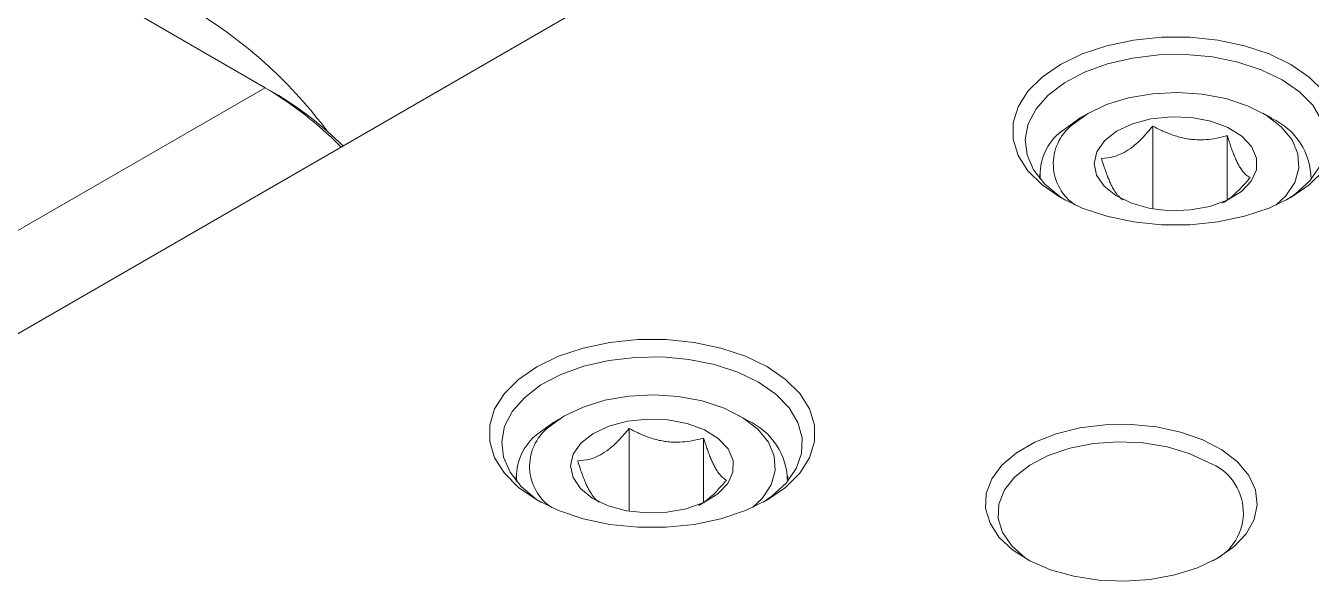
# Model space of a CAD drawing. Header units: millimetres. Extents: x 2 to 278, y 1 to 215.
# Drawn here: x 204.14 to 217.16, y 184.43 to 190.05 of the extents above; entities that cross this region are included whole.
import ezdxf

# ---------------------------------------------------------------- set-up
doc = ezdxf.new("R2010")
doc.units = ezdxf.units.MM

msp = doc.modelspace()

# ---------------------------------------------------------------- linework, layer by layer
at = {"color": 7, "linetype": 'Continuous', "lineweight": 18}
for p, q in [((212.996, 192.088), (199.871, 184.511)), ((206.57, 189.423), (204.779, 190.458)), ((206.57, 189.423), (201.362, 186.417)), ((206.66, 189.372), (206.57, 189.423)), ((214.908, 189.164), (214.819, 189.113)), ((216.764, 189.113), (216.676, 189.164)), ((215.56, 188.196), (215.56, 189.035)), ((216.313, 188.284), (216.313, 188.938)), ((214.417, 188.552), (214.417, 188.501)), ((209.604, 186.102), (209.516, 186.051)), ((211.461, 186.051), (211.372, 186.102)), ((210.257, 185.135), (210.257, 185.973)), ((211.01, 185.223), (211.01, 185.876)), ((209.113, 185.49), (209.113, 185.44)), ((211.863, 185.44), (211.863, 185.49))]:
    msp.add_line(p, q, dxfattribs=at)
at = {"color": 7, "linetype": 'Continuous', "lineweight": 18, "flags": 128}
for points in [[(216.959, 188.31), (216.739, 188.204), (216.489, 188.121), (216.219, 188.064), (215.935, 188.035), (215.648, 188.035), (215.364, 188.064), (215.094, 188.121), (214.845, 188.204), (214.624, 188.31), (214.439, 188.438), (214.295, 188.582), (214.197, 188.738), (214.147, 188.901), (214.147, 189.067), (214.197, 189.231), (214.295, 189.387), (214.439, 189.531), (214.624, 189.658), (214.845, 189.765), (215.094, 189.848), (215.364, 189.905), (215.648, 189.934), (215.935, 189.934), (216.219, 189.905), (216.489, 189.848), (216.739, 189.765), (216.959, 189.658), (217.144, 189.531), (217.288, 189.387)], [(216.869, 189.503), (216.659, 189.604), (216.422, 189.682), (216.164, 189.734), (215.894, 189.758), (215.621, 189.755), (215.353, 189.723), (215.1, 189.665), (214.868, 189.581), (214.667, 189.474), (214.501, 189.349), (214.377, 189.208), (214.299, 189.057), (214.268, 188.9), (214.286, 188.743), (214.353, 188.59), (214.466, 188.447), (214.622, 188.317), (214.671, 188.285)], [(216.912, 188.285), (217.004, 188.348), (217.149, 188.481), (217.251, 188.628), (217.306, 188.782), (217.312, 188.94), (217.269, 189.096), (217.179, 189.245), (217.044, 189.382), (216.869, 189.503)], [(216.807, 188.233), (216.906, 188.327), (216.997, 188.463), (217.039, 188.607), (217.03, 188.753), (216.97, 188.895), (216.861, 189.027), (216.709, 189.144), (216.52, 189.24), (216.3, 189.313), (216.06, 189.358), (215.809, 189.375), (215.557, 189.362), (215.315, 189.321), (215.092, 189.252), (214.898, 189.158), (214.74, 189.044), (214.74, 189.044)], [(214.819, 189.113), (214.797, 189.099), (214.635, 188.981)], [(215.345, 188.253), (215.187, 188.33), (215.066, 188.427), (214.991, 188.538), (214.966, 188.656), (214.993, 188.775), (215.07, 188.886), (215.193, 188.982), (215.353, 189.058), (215.541, 189.108), (215.745, 189.129), (215.951, 189.121), (216.147, 189.084), (216.321, 189.019), (216.462, 188.932), (216.561, 188.827), (216.611, 188.711), (216.61, 188.591), (216.557, 188.476), (216.457, 188.371), (216.314, 188.285), (216.139, 188.221), (215.942, 188.185), (215.735, 188.178), (215.532, 188.201), (215.345, 188.253)], [(217.288, 188.582), (217.144, 188.438), (216.959, 188.31)], [(211.656, 185.249), (211.435, 185.142), (211.186, 185.059), (210.916, 185.002), (210.632, 184.973), (210.344, 184.973), (210.061, 185.002), (209.791, 185.059), (209.541, 185.142), (209.321, 185.249), (209.136, 185.376), (208.992, 185.52), (208.894, 185.676), (208.844, 185.84), (208.844, 186.006), (208.894, 186.17), (208.992, 186.326), (209.136, 186.47), (209.321, 186.597), (209.541, 186.704), (209.791, 186.787), (210.061, 186.844), (210.344, 186.872), (210.632, 186.872), (210.916, 186.844), (211.186, 186.787), (211.435, 186.704), (211.656, 186.597), (211.841, 186.47), (211.985, 186.326), (212.083, 186.17), (212.133, 186.006), (212.133, 185.84), (212.083, 185.676), (211.985, 185.52), (211.841, 185.376), (211.656, 185.249)], [(211.566, 186.441), (211.356, 186.542), (211.119, 186.62), (210.861, 186.672), (210.591, 186.697), (210.318, 186.693), (210.05, 186.662), (209.796, 186.603), (209.565, 186.519), (209.363, 186.413), (209.198, 186.287), (209.074, 186.147), (208.995, 185.996), (208.965, 185.839), (208.983, 185.682), (209.05, 185.529), (209.163, 185.385), (209.318, 185.255), (209.367, 185.223)], [(211.609, 185.223), (211.701, 185.286), (211.846, 185.42), (211.948, 185.566), (212.003, 185.721), (212.009, 185.878), (211.966, 186.034), (211.876, 186.183), (211.741, 186.32), (211.566, 186.441)], [(211.504, 185.171), (211.603, 185.265), (211.694, 185.402), (211.736, 185.546), (211.726, 185.692), (211.666, 185.833), (211.558, 185.965), (211.406, 186.082), (211.217, 186.179), (210.997, 186.251), (210.757, 186.297), (210.506, 186.314), (210.254, 186.301), (210.011, 186.259), (209.789, 186.19), (209.594, 186.097), (209.437, 185.982), (209.437, 185.982)], [(210.042, 185.191), (209.883, 185.268), (209.763, 185.365), (209.688, 185.476), (209.663, 185.595), (209.69, 185.713), (209.767, 185.824), (209.89, 185.92), (210.05, 185.996), (210.238, 186.046), (210.441, 186.068), (210.648, 186.06), (210.844, 186.022), (211.018, 185.958), (211.159, 185.87), (211.258, 185.765), (211.308, 185.649), (211.307, 185.53), (211.254, 185.414), (211.153, 185.31), (211.011, 185.223), (210.835, 185.16), (210.638, 185.124), (210.432, 185.117), (210.229, 185.14), (210.042, 185.191)], [(209.516, 186.051), (209.493, 186.038), (209.332, 185.919)], [(216.214, 184.658), (216.013, 184.562), (215.783, 184.49), (215.533, 184.444), (215.274, 184.426), (215.012, 184.436), (214.76, 184.476), (214.524, 184.542), (214.314, 184.632), (214.138, 184.744), (214.002, 184.873), (213.911, 185.015), (213.867, 185.164), (213.873, 185.315), (213.929, 185.462), (214.032, 185.601), (214.179, 185.726), (214.364, 185.833), (214.581, 185.918), (214.821, 185.978), (215.077, 186.01), (215.339, 186.013), (215.597, 185.988), (215.842, 185.935), (216.066, 185.857), (216.26, 185.755), (216.417, 185.634), (216.531, 185.498), (216.599, 185.352), (216.617, 185.201), (216.586, 185.051), (216.507, 184.907), (216.381, 184.775), (216.214, 184.658)], [(216.125, 185.627), (215.929, 185.719), (215.704, 185.787), (215.461, 185.827), (215.209, 185.838), (214.958, 185.82), (214.719, 185.772), (214.501, 185.698), (214.313, 185.6), (214.164, 185.483), (214.058, 185.35), (214.001, 185.208), (213.994, 185.062), (214.039, 184.918), (214.133, 184.783), (214.272, 184.661), (214.314, 184.632)]]:
    msp.add_lwpolyline(points, dxfattribs=at)
at = {"color": 7, "linetype": 'Continuous', "lineweight": 18}
for centre, radius, start, end in [((203.465, 186.215), 4.647, 36.5245, 58.3858), ((204.63, 186.147), 3.807, 44.6366, 59.3648), ((204.813, 186.248), 3.629, 45.4366, 59.3939), ((216.481, 188.492), 0.682, 0.447, 65.5163), ((214.974, 188.541), 0.556, 127.5708, 184.447), ((215.054, 188.652), 0.502, 128.6416, 236.4496), ((209.75, 185.59), 0.502, 128.6416, 236.4496), ((211.178, 185.431), 0.682, 0.447, 65.5163), ((209.67, 185.479), 0.556, 127.5708, 184.447), ((215.937, 185.121), 0.54, 295.3096, 69.628)]:
    msp.add_arc(centre, radius, start, end, dxfattribs=at)
for points, knots in [([(215.56, 189.035), (215.525, 188.992), (215.452, 188.906), (215.317, 188.788), (215.172, 188.717), (215.08, 188.71), (215.039, 188.707)], [0, 0, 0, 0, 0.21645, 0.4403, 0.751892, 1, 1, 1, 1]), ([(216.313, 188.938), (216.288, 188.931), (216.243, 188.919), (216.163, 188.903), (216.079, 188.894), (215.994, 188.895), (215.924, 188.903), (215.863, 188.914), (215.802, 188.93), (215.746, 188.949), (215.695, 188.969), (215.634, 188.996), (215.59, 189.019), (215.56, 189.035)], [0, 0, 0, 0, 0.10775, 0.189487, 0.327361, 0.439781, 0.516277, 0.593427, 0.672511, 0.75218, 0.813776, 0.875543, 1, 1, 1, 1]), ([(216.545, 188.513), (216.537, 188.517), (216.523, 188.524), (216.494, 188.547), (216.468, 188.577), (216.442, 188.617), (216.425, 188.647), (216.406, 188.685), (216.388, 188.728), (216.369, 188.774), (216.351, 188.823), (216.333, 188.877), (216.32, 188.916), (216.313, 188.938)], [0, 0, 0, 0, 0.107761, 0.189507, 0.38001, 0.439703, 0.516208, 0.593367, 0.67246, 0.752139, 0.829242, 0.906666, 1, 1, 1, 1]), ([(215.039, 188.707), (215.046, 188.682), (215.06, 188.639), (215.082, 188.577), (215.101, 188.525), (215.121, 188.477), (215.139, 188.437), (215.164, 188.389), (215.19, 188.351), (215.214, 188.323), (215.232, 188.306), (215.247, 188.294), (215.255, 188.29), (215.259, 188.288)], [0, 0, 0, 0, 0.113525, 0.199644, 0.299671, 0.381269, 0.463457, 0.544055, 0.708497, 0.792438, 0.873666, 0.955231, 1, 1, 1, 1]), ([(216.264, 188.254), (216.288, 188.268), (216.326, 188.291), (216.377, 188.334), (216.419, 188.373), (216.459, 188.414), (216.501, 188.46), (216.529, 188.494), (216.545, 188.513)], [0, 0, 0, 0, 0.24142, 0.388004, 0.536883, 0.680947, 0.825609, 1, 1, 1, 1]), ([(210.257, 185.973), (210.221, 185.931), (210.149, 185.845), (210.014, 185.727), (209.869, 185.656), (209.776, 185.648), (209.735, 185.645)], [0, 0, 0, 0, 0.2164501, 0.4403001, 0.7518917, 1, 1, 1, 1]), ([(211.01, 185.876), (210.985, 185.869), (210.94, 185.857), (210.86, 185.842), (210.775, 185.833), (210.69, 185.834), (210.621, 185.841), (210.56, 185.852), (210.498, 185.868), (210.442, 185.887), (210.392, 185.907), (210.331, 185.934), (210.287, 185.957), (210.257, 185.973)], [0, 0, 0, 0, 0.10775, 0.189487, 0.327361, 0.439781, 0.516277, 0.593427, 0.672511, 0.75218, 0.813776, 0.875543, 1, 1, 1, 1]), ([(211.241, 185.451), (211.233, 185.455), (211.22, 185.463), (211.191, 185.486), (211.165, 185.515), (211.139, 185.556), (211.122, 185.586), (211.103, 185.624), (211.084, 185.666), (211.066, 185.713), (211.048, 185.762), (211.029, 185.816), (211.017, 185.855), (211.01, 185.876)], [0, 0, 0, 0, 0.1077607, 0.1895069, 0.3800104, 0.4397028, 0.516208, 0.5933666, 0.67246, 0.752139, 0.8292421, 0.9066658, 1, 1, 1, 1]), ([(209.735, 185.645), (209.743, 185.62), (209.757, 185.577), (209.778, 185.516), (209.798, 185.463), (209.818, 185.416), (209.836, 185.376), (209.861, 185.328), (209.886, 185.29), (209.911, 185.261), (209.929, 185.244), (209.943, 185.233), (209.952, 185.228), (209.955, 185.226)], [0, 0, 0, 0, 0.113525, 0.199644, 0.299671, 0.381269, 0.463457, 0.544055, 0.708497, 0.792438, 0.873666, 0.955231, 1, 1, 1, 1]), ([(210.961, 185.193), (210.985, 185.207), (211.023, 185.23), (211.074, 185.273), (211.116, 185.311), (211.156, 185.353), (211.198, 185.399), (211.226, 185.433), (211.241, 185.451)], [0, 0, 0, 0, 0.24142, 0.388004, 0.536883, 0.680947, 0.825609, 1, 1, 1, 1])]:
    msp.add_open_spline(points, degree=3, knots=knots, dxfattribs=at)

doc.saveas('drawing.dxf')
